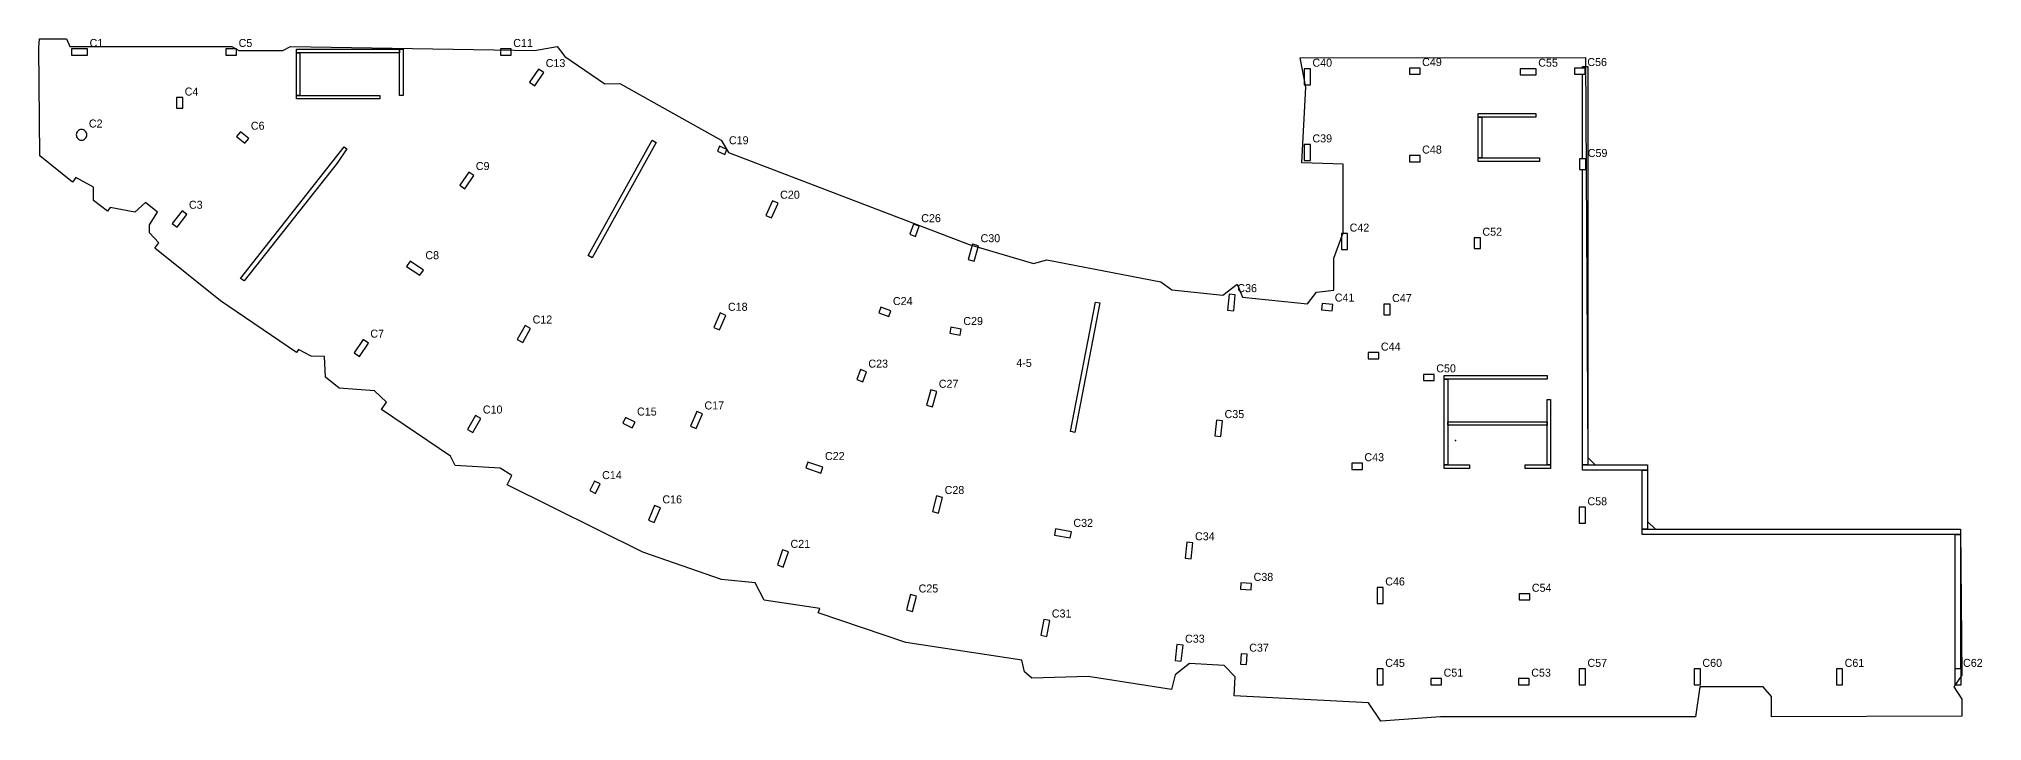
# Model space of a CAD drawing. Header units: inches. Extents: x 3290 to 9617, y 5313 to 56300.
# Drawn here: x 3290 to 7662, y 5313 to 6848 of the extents above; entities that cross this region are included whole.
import ezdxf

# ---------------------------------------------------------------- set-up
doc = ezdxf.new("R2010")
doc.units = ezdxf.units.IN
for name, color, linetype in [('BOUNDARY', 1, 'Continuous'), ('COL-LABEL', 2, 'Continuous'), ('COLS', 2, 'Continuous'), ('DATUM', 7, 'Continuous'), ('FLOOR NUMBER', 3, 'Continuous'), ('WALL', 4, 'Continuous')]:
    doc.layers.add(name, color=color, linetype=linetype)

msp = doc.modelspace()

# ---------------------------------------------------------------- linework, layer by layer
at = {"layer": 'BOUNDARY'}
msp.add_lwpolyline([(3290.3, 6829.1), (3292, 6848.3), (3352.1, 6848.3), (3360.3, 6830.9), (3724.3, 6830.9), (3740, 6821.9), (3839, 6821.9), (3856.3, 6830.9), (4405, 6821.9), (4456.2, 6830.9), (4473.4, 6808.4), (4563.7, 6747.1), (4597.2, 6747.5), (4825.6, 6620.7), (4842, 6592.4), (5382.9, 6385.7), (5528.2, 6343.1), (5557.6, 6351.2), (5814.1, 6301.8), (5839.1, 6283.3), (5953.5, 6271.7), (5985.8, 6296.3), (5998.1, 6267.2), (6144.3, 6252.4), (6164.4, 6278.3), (6203.3, 6283.2), (6203.3, 6355.2), (6224.2, 6412.2), (6224.2, 6566.3), (6131.8, 6569.7), (6140.8, 6739.9), (6127.6, 6805.6), (6769.6, 6806.3), (6775.3, 5906.3), (6791.6, 5890.1), (6909.1, 5890.1), (6909.1, 5762.3), (6927.2, 5745.1), (7613.3, 5745.1), (7616.6, 5416.6), (7598.6, 5390.1), (7616.6, 5362.6), (7616.6, 5324.3), (7188, 5323.1), (7188, 5368.8), (7169.3, 5390.1), (7026.9, 5390.1), (7017, 5323.1), (6443.2, 5323.1), (6309, 5313.1), (6281.5, 5354.3), (5979, 5370), (5981.4, 5412.5), (5956.6, 5438.3), (5878.8, 5442.6), (5846.6, 5417), (5838.4, 5384.2), (5651, 5413.6), (5524, 5409.8), (5507.3, 5423.9), (5501.9, 5450.3), (5240.8, 5490.2), (5043.5, 5556.8), (5047, 5566.7), (4922, 5585.1), (4901.8, 5624.3), (4826.2, 5632.1), (4649.3, 5693.4), (4343.7, 5844.5), (4354.4, 5865.8), (4328.4, 5882.2), (4227, 5888.1), (4216.4, 5909.5), (4061, 6014), (4072.3, 6030.8), (4045.5, 6056.3), (3965.9, 6062.3), (3935.3, 6086.9), (3932.7, 6133.9), (3902.8, 6134.3), (3874.7, 6149.2), (3870.2, 6142.5), (3699.1, 6258.8), (3550.8, 6377.7), (3560, 6389.4), (3539.3, 6411.8), (3539.3, 6429.8), (3557.4, 6458.3), (3529.8, 6480.4), (3506, 6458.3), (3450.8, 6468.6), (3444.4, 6460.5), (3413.3, 6484.9), (3413.3, 6514.9), (3373.7, 6536.5), (3365.6, 6526.2), (3292.3, 6585)], close=True, dxfattribs=at)
at = {"layer": 'COLS'}
for points in [[(3363.9, 6825.5), (3363.9, 6811.5), (3399.9, 6811.5), (3399.9, 6825.5)], [(3735.2, 6811.5), (3735.2, 6825.5), (3711.2, 6825.5), (3711.2, 6811.5)], [(4353, 6811.5), (4353, 6825.5), (4329, 6825.5), (4329, 6811.5)], [(4394.2, 6750.5), (4405.8, 6742.6), (4426, 6772.4), (4414.4, 6780.3)], [(6150.9, 6781.1), (6136.9, 6781.1), (6136.9, 6745.1), (6150.9, 6745.1)], [(6397.7, 6768.6), (6397.7, 6782.6), (6373.7, 6782.6), (6373.7, 6768.6)], [(6658.9, 6767.1), (6658.9, 6781.1), (6622.9, 6781.1), (6622.9, 6767.1)], [(6769.3, 6768.6), (6769.3, 6782.6), (6745.3, 6782.6), (6745.3, 6768.6)], [(3599.9, 6692.2), (3613.9, 6692.2), (3613.9, 6716.2), (3599.9, 6716.2)], [(3398.3, 6632.3), (3398.1, 6634.6), (3397.4, 6636.9), (3396.3, 6638.9), (3394.8, 6640.8), (3393, 6642.2), (3390.9, 6643.4), (3388.7, 6644), (3386.3, 6644.3), (3384, 6644), (3381.7, 6643.4), (3379.7, 6642.2), (3377.8, 6640.8), (3376.4, 6638.9), (3375.2, 6636.9), (3374.6, 6634.6), (3374.3, 6632.3), (3374.6, 6629.9), (3375.2, 6627.7), (3376.4, 6625.6), (3377.8, 6623.8), (3379.7, 6622.3), (3381.7, 6621.2), (3384, 6620.5), (3386.3, 6620.3), (3388.7, 6620.5), (3390.9, 6621.2), (3393, 6622.3), (3394.8, 6623.8), (3396.3, 6625.6), (3397.4, 6627.7), (3398.1, 6629.9)], [(3754, 6613.4), (3762.7, 6624.4), (3743.8, 6639.3), (3735.2, 6628.3)], [(4821.8, 6606.6), (4816.9, 6595.6), (4833.4, 6588.3), (4838.2, 6599.3)], [(6150.9, 6610.8), (6136.9, 6610.8), (6136.9, 6574.8), (6150.9, 6574.8)], [(6397.7, 6571.7), (6397.7, 6585.7), (6373.7, 6585.7), (6373.7, 6571.7)], [(6770.3, 6578), (6756.3, 6578), (6756.3, 6554), (6770.3, 6554)], [(4237, 6518.8), (4248.6, 6511), (4268.8, 6540.8), (4257.2, 6548.6)], [(4926, 6451.2), (4938.7, 6445.5), (4953.4, 6478.4), (4940.6, 6484.1)], [(3590.2, 6433.2), (3601.2, 6424.6), (3623.4, 6452.9), (3612.4, 6461.5)], [(5270.8, 6426.5), (5257.7, 6431.3), (5249.5, 6408.7), (5262.6, 6403.9)], [(5380.9, 6351.6), (5394.3, 6347.8), (5404.3, 6382.4), (5390.8, 6386.2)], [(6234.6, 6410.1), (6220.6, 6410.1), (6220.6, 6374.1), (6234.6, 6374.1)], [(6533.3, 6400.8), (6519.3, 6400.8), (6519.3, 6376.8), (6533.3, 6376.8)], [(4147.5, 6316.3), (4155.3, 6327.9), (4125.5, 6348), (4117.6, 6336.4)], [(5964.4, 6238.1), (5978.3, 6236.7), (5981.9, 6272.5), (5968, 6273.9)], [(6199.8, 6236.3), (6201.2, 6250.3), (6177.3, 6252.7), (6175.9, 6238.8)], [(6316.1, 6227.6), (6330.1, 6227.6), (6330.1, 6251.6), (6316.1, 6251.6)], [(4808.6, 6199), (4821.4, 6193.3), (4836, 6226.2), (4823.2, 6231.9)], [(5184.6, 6244.8), (5179.8, 6231.7), (5202.4, 6223.5), (5207.1, 6236.6)], [(3999.8, 6141.6), (4011.4, 6133.8), (4031.5, 6163.6), (4019.9, 6171.5)], [(4366.5, 6172.1), (4378.7, 6165.1), (4396.5, 6196.4), (4384.4, 6203.3)], [(5362.9, 6181.6), (5365.5, 6195.4), (5341.9, 6199.9), (5339.3, 6186.1)], [(6304.9, 6128.4), (6304.9, 6142.4), (6280.9, 6142.4), (6280.9, 6128.4)], [(5151.9, 6099.2), (5138.7, 6104), (5130.5, 6081.5), (5143.7, 6076.7)], [(6429.5, 6079.4), (6429.5, 6093.4), (6405.5, 6093.4), (6405.5, 6079.4)], [(5286.9, 6024.1), (5300.4, 6020.2), (5310.3, 6054.8), (5296.9, 6058.7)], [(4254.6, 5969.5), (4266.8, 5962.6), (4284.6, 5993.8), (4272.4, 6000.8)], [(4625.2, 5973), (4631.5, 5985.5), (4610, 5996.2), (4603.7, 5983.7)], [(4756, 5976.8), (4768.8, 5971.3), (4783.1, 6004.3), (4770.3, 6009.9)], [(5935.7, 5954.7), (5949.6, 5953.3), (5953.2, 5989.1), (5939.3, 5990.5)], [(5049.7, 5871.1), (5054.3, 5884.3), (5020.3, 5896.1), (5015.7, 5882.9)], [(6267.9, 5879.5), (6267.9, 5893.5), (6243.9, 5893.5), (6243.9, 5879.5)], [(4552.9, 5846.9), (4540.4, 5853.2), (4529.7, 5831.7), (4542.2, 5825.5)], [(5300.8, 5784.9), (5314.3, 5781.3), (5323.5, 5816.1), (5310, 5819.7)], [(4661.4, 5765.6), (4674.2, 5760), (4688.5, 5793.1), (4675.6, 5798.6)], [(6755.6, 5758.3), (6769.6, 5758.3), (6769.6, 5794.3), (6755.6, 5794.3)], [(5610.5, 5725.3), (5613.1, 5739.1), (5577.7, 5745.7), (5575.1, 5731.9)], [(4951.7, 5664.5), (4964.9, 5659.9), (4976.7, 5693.9), (4963.5, 5698.5)], [(5868.8, 5679.8), (5882.7, 5678.3), (5886.7, 5714.1), (5872.8, 5715.6)], [(5242.1, 5563.3), (5255.6, 5559.8), (5264.9, 5594.6), (5251.3, 5598.1)], [(6017.7, 5608.9), (6018.5, 5622.9), (5994.5, 5624.2), (5993.7, 5610.2)], [(6300.7, 5577.9), (6314.7, 5577.9), (6314.7, 5613.9), (6300.7, 5613.9)], [(6644.5, 5585.7), (6644.5, 5599.7), (6620.5, 5599.7), (6620.5, 5585.7)], [(5544.2, 5506.4), (5558, 5503.8), (5564.6, 5539.2), (5550.8, 5541.8)], [(5846.4, 5449.4), (5860.3, 5447.9), (5864.3, 5483.7), (5850.4, 5485.2)], [(6008.7, 5464.1), (5994.7, 5464.9), (5993.4, 5441), (6007.4, 5440.2)], [(6300.7, 5394.7), (6314.7, 5394.7), (6314.7, 5430.7), (6300.7, 5430.7)], [(6755.6, 5394.7), (6769.6, 5394.7), (6769.6, 5430.7), (6755.6, 5430.7)], [(7014.2, 5394.7), (7028.2, 5394.7), (7028.2, 5430.7), (7014.2, 5430.7)], [(7334.2, 5394.7), (7348.2, 5394.7), (7348.2, 5430.7), (7334.2, 5430.7)], [(7600.6, 5394.7), (7614.6, 5394.7), (7614.6, 5430.7), (7600.6, 5430.7)], [(6446, 5394.7), (6446, 5408.7), (6422, 5408.7), (6422, 5394.7)], [(6643.2, 5394.7), (6643.2, 5408.7), (6619.2, 5408.7), (6619.2, 5394.7)]]:
    msp.add_lwpolyline(points, close=True, dxfattribs=at)
at = {"layer": 'DATUM'}
msp.add_point((6477.6, 5944.8), dxfattribs=at)
at = {"layer": 'WALL'}
for points in [[(4101.5, 6817.1), (4051.8, 6817.1), (3869.5, 6817.1), (3869.5, 6825.1), (4101.5, 6825.1)], [(4101.5, 6721.1), (4101.5, 6769.4), (4101.5, 6825.1), (4109.5, 6825.1), (4109.5, 6721.1)], [(3877.5, 6721.1), (3869.5, 6721.1), (3869.5, 6817.1), (3877.5, 6817.1)], [(6763.3, 5890.1), (6763.3, 6033.9), (6763.3, 6554), (6770.3, 6554), (6770.3, 6578), (6763.3, 6578), (6763.3, 6768.6), (6769.3, 6768.6), (6769.3, 6782.6), (6763.3, 6782.6), (6763.3, 6786.1), (6775.3, 6786.1), (6775.3, 5890.1)], [(4036.5, 6713.1), (4028.1, 6713.1), (3869.5, 6713.1), (3869.5, 6721.1), (4057.5, 6721.1), (4057.5, 6713.1)], [(6658.3, 6672.3), (6653.2, 6672.3), (6528.2, 6672.3), (6528.2, 6680.3), (6658.3, 6680.3)], [(6528.2, 6580.3), (6528.2, 6664.3), (6528.2, 6672.3), (6536.2, 6672.3), (6536.2, 6580.3)], [(3752.4, 6303.7), (3744.1, 6309.3), (3977.4, 6605.6), (3982.9, 6601.2), (3961, 6568.7)], [(4534.8, 6355.9), (4526.1, 6360.8), (4670.1, 6620.1), (4678.9, 6615.2)], [(6639.7, 6572.3), (6536.2, 6572.3), (6528.2, 6572.3), (6528.2, 6580.3), (6666.3, 6580.3), (6666.3, 6572.3)], [(5620.9, 5962.9), (5615.3, 5964), (5611.1, 5964.8), (5667.2, 6256.1), (5677, 6254.2)], [(6683.3, 6082.7), (6639.7, 6082.7), (6451.7, 6082.7), (6451.7, 6090.7), (6683.3, 6090.7)], [(6451.7, 5889.7), (6451.7, 5902.6), (6451.7, 6082.7), (6459.7, 6082.7), (6459.7, 5889.7)], [(6691.3, 5889.7), (6683.3, 5889.7), (6683.3, 6036.7), (6691.3, 6036.7)], [(6565.7, 5978.7), (6565.7, 5978.7), (6459.7, 5978.7), (6459.7, 5986.7), (6683.3, 5986.7), (6683.3, 5978.7)], [(6459.7, 5881.7), (6451.7, 5881.7), (6451.7, 5889.7), (6508.7, 5889.7), (6508.7, 5881.7)], [(6666.6, 5881.7), (6639.7, 5881.7), (6634.3, 5881.7), (6634.3, 5889.7), (6691.3, 5889.7), (6691.3, 5881.7)], [(6897.1, 5878.1), (6855.4, 5878.1), (6763.3, 5878.1), (6763.3, 5890.1), (6909.1, 5890.1), (6909.1, 5878.1)], [(6909.1, 5745.1), (6897.1, 5745.1), (6897.1, 5878.1), (6909.1, 5878.1)], [(7189, 5733.1), (7181.8, 5733.1), (6897.1, 5733.1), (6897.1, 5745.1), (7613.6, 5745.1), (7613.6, 5733.1)], [(7601.6, 5430.7), (7601.6, 5613.6), (7601.6, 5733.1), (7613.6, 5733.1), (7613.6, 5430.7)]]:
    msp.add_lwpolyline(points, close=True, dxfattribs=at)

# ---------------------------------------------------------------- texts
at = {"layer": 'COL-LABEL'}
for s, p in [('C1', (3404.4, 6830)), ('C5', (3739.7, 6830)), ('C11', (4357.5, 6830)), ('C13', (4430.5, 6784.8)), ('C40', (6155.4, 6785.6)), ('C49', (6402.2, 6787.1)), ('C55', (6663.4, 6785.6)), ('C56', (6773.8, 6787.1)), ('C4', (3618.4, 6720.7)), ('C2', (3402.8, 6648.8)), ('C6', (3767.2, 6643.8)), ('C19', (4842.7, 6611.1)), ('C39', (6155.4, 6615.3)), ('C48', (6402.2, 6590.2)), ('C9', (4273.3, 6553.1)), ('C59', (6774.8, 6582.5)), ('C3', (3627.9, 6466)), ('C20', (4957.9, 6488.6)), ('C26', (5275.3, 6435.8)), ('C42', (6239.1, 6414.6)), ('C30', (5408.8, 6390.7)), ('C52', (6537.8, 6405.3)), ('C8', (4159.8, 6352.5)), ('C36', (5986.4, 6278.4)), ('C18', (4840.5, 6236.4)), ('C24', (5211.6, 6249.3)), ('C41', (6205.7, 6257.2)), ('C47', (6334.6, 6256.1)), ('C12', (4401, 6207.8)), ('C29', (5370, 6204.4)), ('C7', (4036, 6176)), ('C44', (6309.4, 6146.9)), ('C23', (5156.4, 6108.5)), ('C27', (5314.8, 6063.2)), ('C50', (6434, 6097.9)), ('C10', (4289.1, 6005.3)), ('C15', (4636, 6000.7)), ('C17', (4787.6, 6014.4)), ('C35', (5957.7, 5995)), ('C22', (5058.8, 5900.6)), ('C43', (6272.4, 5898)), ('C14', (4557.4, 5857.7)), ('C16', (4693, 5803.1)), ('C28', (5328, 5824.2)), ('C58', (6774.1, 5798.8)), ('C32', (5617.6, 5750.2)), ('C34', (5891.2, 5720.1)), ('C21', (4981.2, 5703)), ('C38', (6023, 5628.7)), ('C25', (5269.4, 5602.6)), ('C46', (6319.2, 5618.4)), ('C54', (6649, 5604.2)), ('C31', (5569.1, 5546.3)), ('C33', (5868.8, 5489.7)), ('C37', (6013.2, 5469.4)), ('C45', (6319.2, 5435.2)), ('C51', (6450.5, 5413.2)), ('C53', (6647.7, 5413.2)), ('C57', (6774.1, 5435.2)), ('C60', (7032.7, 5435.2)), ('C61', (7352.7, 5435.2)), ('C62', (7619.1, 5435.2))]:
    msp.add_text(s, height=18, dxfattribs=at).set_placement(p)
at = {"layer": 'FLOOR NUMBER'}
msp.add_text('4-5', height=18, dxfattribs=at).set_placement((5489.2, 6110.1))

doc.saveas('drawing.dxf')
